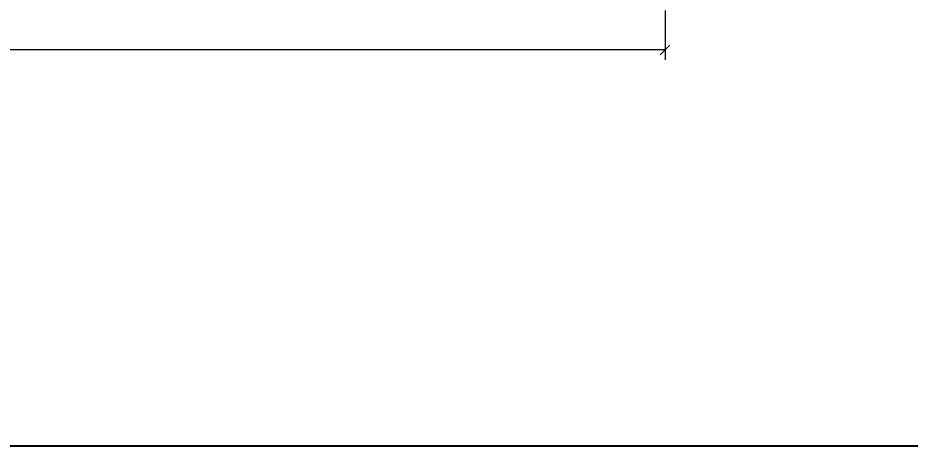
# Model space of a CAD drawing. Header units: millimetres. Extents: x -89049 to 410567, y -307459 to -100425.
# Drawn here: x 179767 to 184944, y -127671 to -125183 of the extents above; entities that cross this region are included whole.
import ezdxf

# ---------------------------------------------------------------- set-up
doc = ezdxf.new("R2010")
doc.units = ezdxf.units.MM
doc.layers.get('Defpoints').update_dxf_attribs({"color": 8})
doc.layers.add('细实线', color=4, linetype='Continuous', lineweight=15)
doc.styles.add('111', font='', dxfattribs={"width": 0.7})
doc.styles.get('111').set_extended_font_data('仿宋_GB2312')
doc.dimstyles.new('200', dxfattribs={"dimscale": 0, "dimtxt": 2.5, "dimasz": 1, "dimexe": 1, "dimexo": 1, "dimgap": 0.6, "dimtad": 1, "dimdec": 0, "dimdsep": 46, "dimtxsty": '111', "dimblk": 'OBLIQUE', "dimcen": 0, "dimclrd": 4, "dimclre": 4, "dimclrt": 4, "dimadec": 1, "dimazin": 2, "dimtfac": 1, "dimtdec": 0, "dimtix": 1, "dimtmove": 2, "dimatfit": 3, "dimfxl": 4, "dimfxlon": 1, "dimtolj": 1, "dimlwd": -1, "dimlwe": -1, "dimarcsym": 0})

# ---------------------------------------------------------------- blocks, each defined once
blk = doc.blocks.new('_Oblique')
at = {"color": 0, "linetype": 'ByBlock', "lineweight": -2}
blk.add_line((-0.5, -0.5), (0.5, 0.5), dxfattribs=at)
blk = doc.blocks.new('*D1867')
at = {"layer": 'Defpoints', "color": 0, "transparency": 16777216}
for p in [(174810.5, -124643.6), (183522.1, -124677), (174810.5, -125369.4)]:
    blk.add_point(p, dxfattribs=at)
at = {"layer": '细实线', "color": 4, "transparency": 16777216}
for p, q in [((174810.5, -125140.8), (174810.5, -125426.5)), ((183522.1, -125140.8), (183522.1, -125426.5)), ((183522.1, -125369.4), (174810.5, -125369.4))]:
    blk.add_line(p, q, dxfattribs=at)
at = {"layer": '细实线', "color": 4, "transparency": 16777216, "xscale": 57.14285714285715, "yscale": 57.14285714285715, "zscale": 57.14285714285715, "rotation": 180}
blk.add_blockref('_Oblique', (174810.5, -125369.4), dxfattribs=at)
at = {"layer": '细实线', "color": 4, "transparency": 16777216, "xscale": 57.14285714285715, "yscale": 57.14285714285715, "zscale": 57.14285714285715}
blk.add_blockref('_Oblique', (183522.1, -125369.4), dxfattribs=at)
at = {"layer": '细实线', "color": 4, "transparency": 16777216, "insert": (179166.3, -125267.2), "char_height": 142.86, "attachment_point": 5, "style": '111'}
blk.add_mtext('\\A1;8712', dxfattribs=at)

msp = doc.modelspace()

# ---------------------------------------------------------------- linework, layer by layer
at = {"layer": 'Defpoints'}
msp.add_lwpolyline([(168566.6, -113054.1), (190566.6, -113054.1), (190566.6, -127671.3), (168566.6, -127671.3)], close=True, dxfattribs=at)

# ---------------------------------------------------------------- dimensions: what is measured, and where the dimension line sits
at = {"layer": '细实线'}
dim = msp.add_linear_dim(base=(174810.5, -125369.4), p1=(183522.1, -124677), p2=(174810.5, -124643.6), dimstyle='200', override={"dimscale": 57.142857, "dimtxsty": '111', "dimblk": 'Oblique'}, dxfattribs=at)
dim.commit()
dim.dimension.update_dxf_attribs({"geometry": '*D1867', "text_midpoint": (179166.3, -125267.2)})

doc.saveas('drawing.dxf')
